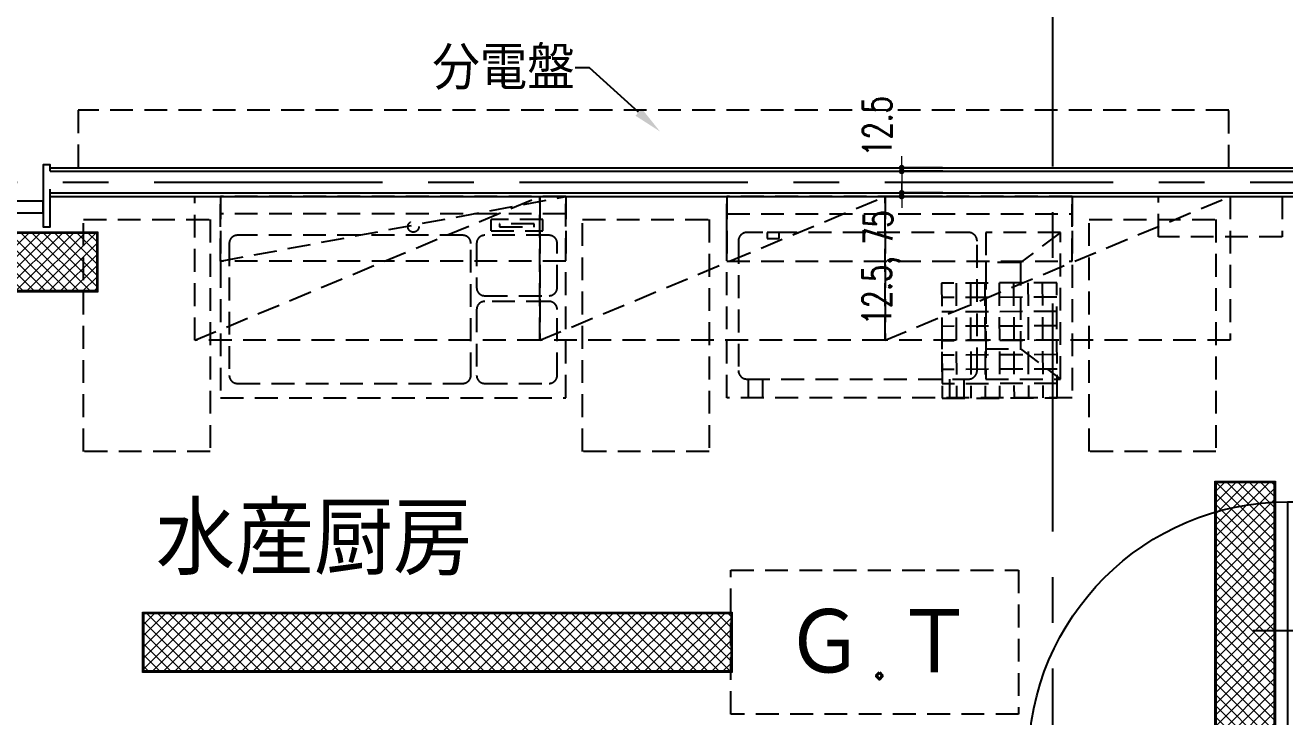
# Model space of a CAD drawing. Extents: x -119186 to 81195, y 1816 to 147180.
# Drawn here: x 24645 to 29024, y 21973 to 24378 of the extents above; entities that cross this region are included whole.
import ezdxf
from ezdxf import colors
from ezdxf.entities.mleader import LeaderData, LeaderLine
from ezdxf.enums import TextEntityAlignment as Align
from ezdxf.math import Vec2, Vec3

# ---------------------------------------------------------------- set-up
doc = ezdxf.new("R2010")
doc.units = 0
doc.header["$LTSCALE"] = 12.7
doc.header["$MEASUREMENT"] = 0
doc.header["$PDMODE"] = 1
doc.header["$PDSIZE"] = -2
doc.linetypes.add('CENTER', pattern=[2, 1.25, -0.25, 0.25, -0.25])
doc.linetypes.add('HIDDEN2', pattern=[0.1875, 0.125, -0.0625])
doc.layers.get('0').update_dxf_attribs({"linetype": 'CONTINUOUS'})
doc.layers.get('DEFPOINTS').update_dxf_attribs({"color": 1, "linetype": 'CONTINUOUS'})
for name, color, linetype in [('80_SHELL_TEXT', 7, 'CONTINUOUS'), ('85 shell', 7, 'CONTINUOUS'), ('A_寸法', 9, 'CONTINUOUS'), ('A_建築', 8, 'CONTINUOUS'), ('A_建築（什器）', 8, 'CONTINUOUS'), ('A_建築（建具）', 2, 'CONTINUOUS'), ('A_建築（新設・仕上げ）', 2, 'CONTINUOUS'), ('A_建築（軽鉄下地）', 8, 'CONTINUOUS'), ('A_記述', 3, 'CONTINUOUS'), ('A_通り芯', 8, 'CENTER')]:
    doc.layers.add(name, color=color, linetype=linetype)
doc.styles.add('Dim', font='simplex.shx', dxfattribs={"width": 0.7, "bigfont": 'extfont2.shx'})
doc.styles.get("Standard").update_dxf_attribs({"font": 'txt', "bigfont": 'BIGFONT.SHX'})
doc.dimstyles.new('1-200', dxfattribs={"dimscale": 200, "dimtxt": 3, "dimasz": 1, "dimexe": 1, "dimexo": 1, "dimgap": 1, "dimtad": 1, "dimdec": 0, "dimtxsty": 'Dim', "dimblk": 'DOT', "dimcen": 2.5, "dimadec": 0, "dimazin": 0, "dimtfac": 1, "dimtdec": 0, "dimtix": 1, "dimtmove": 2, "dimatfit": 3, "dimldrblk": '引出線', "dimfxl": 1, "dimlwd": -1, "dimlwe": -1, "dimarcsym": 0})

# ---------------------------------------------------------------- blocks, each defined once
blk = doc.blocks.new('*U26')
at = {"layer": '85 shell'}
for p, q in [((400, 942.1), (400, -7.9)), ((-51.3, -136.8), (-51.3, 161.7)), ((-51.3, -136.8), (-51.3, 161.7)), ((-500, 42.1), (400, 42.1)), ((-500, 42.1), (400, 42.1)), ((-500, 42.1), (-500, -7.9)), ((400, -7.9), (-500, -7.9))]:
    blk.add_line(p, q, dxfattribs=at)
blk.add_arc((400, 42.1), 900, 90, 180, dxfattribs=at)
blk = doc.blocks.new('_Dot')
at = {"color": 0, "linetype": 'ByBlock', "lineweight": -2}
blk.add_line((-0.5, 0), (-1, 0), dxfattribs=at)
at = {"color": 0, "linetype": 'ByBlock', "const_width": 0.5}
blk.add_lwpolyline([(-0.25, 0, 1), (0.25, 0, 1)], format="xyb", close=True, dxfattribs=at)
blk = doc.blocks.new('*D59')
at = {"layer": 'A_寸法', "color": 0, "lineweight": 13, "transparency": 16777216}
for p, q in [((27692.3, 23815.1), (27692.3, 23835.1)), ((27692.3, 23795.1), (27692.3, 23782.6)), ((27692.3, 23762.6), (27692.3, 23742.6))]:
    blk.add_line(p, q, dxfattribs=at)
at = {"layer": 'A_寸法', "color": 0, "transparency": 16777216}
for p, q in [((27835.3, 23795.1), (27692.3, 23795.1)), ((27834.1, 23782.6), (27692.3, 23782.6))]:
    blk.add_line(p, q, dxfattribs=at)
at = {"layer": 'DEFPOINTS', "color": 0, "transparency": 16777216}
for p in [(27692.3, 23782.6), (27834.1, 23782.6), (27835.3, 23795.1)]:
    blk.add_point(p, dxfattribs=at)
at = {"layer": 'A_寸法', "color": 0, "lineweight": 13, "transparency": 16777216, "xscale": 20, "yscale": 20, "zscale": 20}
for p, rotation in [((27692.3, 23795.1), 270), ((27692.3, 23782.6), 90)]:
    blk.add_blockref('_Dot', p, dxfattribs=dict(at, rotation=rotation))
at = {"layer": 'A_寸法', "color": 0, "transparency": 16777216, "insert": (27621.2, 23455.1), "char_height": 100, "attachment_point": 5, "rotation": 90, "style": 'Dim'}
blk.add_mtext('12.5,', dxfattribs=at)
blk = doc.blocks.new('引出線')
at = {"color": 0, "linetype": 'ByBlock'}
for points in [[(0, 0), (-1.96, -0.4)], [(-1, 0), (0, 0)]]:
    blk.add_lwpolyline(points, dxfattribs=at)
blk = doc.blocks.new('*D60')
at = {"layer": 'A_寸法', "color": 0, "lineweight": 13, "transparency": 16777216}
for p, q in [((27692.3, 23890.1), (27692.3, 23910.1)), ((27692.3, 23870.1), (27692.3, 23795.1)), ((27692.3, 23775.1), (27692.3, 23755.1))]:
    blk.add_line(p, q, dxfattribs=at)
at = {"layer": 'A_寸法', "color": 0, "transparency": 16777216}
for p, q in [((27835.8, 23870.1), (27692.3, 23870.1)), ((27834.1, 23795.1), (27692.3, 23795.1))]:
    blk.add_line(p, q, dxfattribs=at)
at = {"layer": 'DEFPOINTS', "color": 0, "transparency": 16777216}
for p in [(27835.8, 23870.1), (27692.3, 23795.1), (27834.1, 23795.1)]:
    blk.add_point(p, dxfattribs=at)
at = {"layer": 'A_寸法', "color": 0, "lineweight": 13, "transparency": 16777216, "xscale": 20, "yscale": 20, "zscale": 20}
for p, rotation in [((27692.3, 23870.1), 270), ((27692.3, 23795.1), 90)]:
    blk.add_blockref('_Dot', p, dxfattribs=dict(at, rotation=rotation))
at = {"layer": 'A_寸法', "color": 0, "transparency": 16777216, "insert": (27610.3, 23674.4), "char_height": 100, "attachment_point": 5, "rotation": 90, "style": 'Dim'}
blk.add_mtext('75', dxfattribs=at)
blk = doc.blocks.new('*D61')
at = {"layer": 'A_寸法', "color": 0, "lineweight": 13, "transparency": 16777216}
for p, q in [((27692.3, 23902.6), (27692.3, 23922.6)), ((27692.3, 23870.1), (27692.3, 23882.6)), ((27692.3, 23850.1), (27692.3, 23830.1))]:
    blk.add_line(p, q, dxfattribs=at)
at = {"layer": 'A_寸法', "color": 0, "transparency": 16777216}
for p, q in [((27834.1, 23882.6), (27692.3, 23882.6)), ((27835.3, 23870.1), (27692.3, 23870.1))]:
    blk.add_line(p, q, dxfattribs=at)
at = {"layer": 'DEFPOINTS', "color": 0, "transparency": 16777216}
for p in [(27692.3, 23882.6), (27834.1, 23882.6), (27835.3, 23870.1)]:
    blk.add_point(p, dxfattribs=at)
at = {"layer": 'A_寸法', "color": 0, "lineweight": 13, "transparency": 16777216, "xscale": 20, "yscale": 20, "zscale": 20}
for p, rotation in [((27692.3, 23882.6), 270), ((27692.3, 23870.1), 90)]:
    blk.add_blockref('_Dot', p, dxfattribs=dict(at, rotation=rotation))
at = {"layer": 'A_寸法', "color": 0, "transparency": 16777216, "insert": (27607.3, 24026.5), "char_height": 100, "attachment_point": 5, "rotation": 90, "style": 'Dim'}
blk.add_mtext('12.5', dxfattribs=at)

msp = doc.modelspace()

# ---------------------------------------------------------------- hatches: boundary and pattern name
at = {"layer": 'A_建築', "linetype": 'Continuous', "lineweight": 0}
h = msp.add_hatch(dxfattribs=at)
h.set_pattern_fill('ANSI37', color=256, scale=220)
h.set_pattern_definition([(45, (-965.543, -6906.98), (-19.445436, 19.445436), []), (135, (-965.543, -6906.98), (-19.445436, -19.445436), [])])
h.paths.add_polyline_path([(24644.37, 23655.2), (23610.42, 23655.2), (23610.42, 23455.2), (24644.37, 23455.2)])
h.paths.add_polyline_path([(24892.42, 23655.2), (24644.37, 23655.2), (24644.37, 23455.2), (24892.42, 23455.2)])
h = msp.add_hatch(dxfattribs=at)
h.set_pattern_fill('ANSI37', color=256, scale=220, angle=90)
h.set_pattern_definition([(135, (59348.61, -3069.843), (-19.445436, -19.445436), []), (225, (59348.61, -3069.843), (19.445436, -19.445436), [])])
h.paths.add_polyline_path([(28786.43, 22540.07), (28786.43, 21756.12), (28986.43, 21756.12), (28986.43, 22540.07)])
h.paths.add_polyline_path([(28786.43, 22788.12), (28786.43, 22540.07), (28986.43, 22540.07), (28986.43, 22788.12)])
h = msp.add_hatch(dxfattribs=at)
h.set_pattern_fill('ANSI37', color=256, scale=220)
h.set_pattern_definition([(45, (482.145, -8229.538), (-19.445436, 19.445436), []), (135, (482.145, -8229.538), (-19.445436, -19.445436), [])])
h.paths.add_polyline_path([(26092.06, 22332.64), (25058.11, 22332.64), (25058.11, 22132.64), (26092.06, 22132.64)])
h.paths.add_polyline_path([(27098.47, 22332.64), (26092.06, 22332.64), (26092.06, 22132.64), (27098.47, 22132.64)])

# ---------------------------------------------------------------- linework, layer by layer
for points in [[(23605.42, 23660.2), (24897.42, 23660.2), (24897.42, 23450.2), (23605.42, 23450.2)], [(23608.42, 23657.2), (24894.42, 23657.2), (24894.42, 23453.2), (23608.42, 23453.2)], [(23610.42, 23655.2), (24892.42, 23655.2), (24892.42, 23455.2), (23610.42, 23455.2)], [(28781.43, 21751.12), (28781.43, 22793.12), (28991.43, 22793.12), (28991.43, 21751.12)], [(28784.43, 21754.12), (28784.43, 22790.12), (28988.43, 22790.12), (28988.43, 21754.12)], [(28786.43, 21756.12), (28786.43, 22788.12), (28986.43, 22788.12), (28986.43, 21756.12)]]:
    msp.add_lwpolyline(points, close=True, dxfattribs=at)
at = {"layer": 'A_建築', "linetype": 'Continuous', "lineweight": 0, "elevation": 790}
for points in [[(25053.11, 22337.64), (27103.47, 22337.64), (27103.47, 22127.64), (25053.11, 22127.64)], [(25056.11, 22334.64), (27100.47, 22334.64), (27100.47, 22130.64), (25056.11, 22130.64)], [(25058.11, 22332.64), (27098.47, 22332.64), (27098.47, 22132.64), (25058.11, 22132.64)]]:
    msp.add_lwpolyline(points, close=True, dxfattribs=at)
at = {"layer": 'A_建築（什器）', "color": 8, "linetype": 'HIDDEN2', "ltscale": 50}
for p, q in [((28829.46, 24082.64), (24829.46, 24082.64)), ((24829.46, 24082.64), (24829.46, 23882.64)), ((28829.46, 23882.64), (28829.46, 24082.64)), ((24829.46, 23882.64), (28829.46, 23882.64)), ((25234.49, 23282.64), (25234.49, 23782.64)), ((25234.49, 23782.64), (26434.49, 23782.64)), ((25234.49, 23282.64), (26434.49, 23782.64)), ((25324.48, 23782.64), (25324.48, 23082.64)), ((26524.48, 23782.64), (25324.48, 23782.64)), ((25324.48, 23782.64), (26524.48, 23782.64)), ((25324.48, 23557.64), (25324.48, 23782.64)), ((25324.48, 23557.64), (26524.48, 23782.64)), ((26434.49, 23282.64), (26434.49, 23782.64)), ((26434.49, 23782.64), (27634.49, 23782.64)), ((26434.49, 23282.64), (27634.49, 23782.64)), ((26434.49, 23782.64), (26434.49, 23282.64)), ((26524.48, 23082.64), (26524.48, 23782.64)), ((26524.48, 23782.64), (26524.48, 23557.64)), ((27084.48, 23782.64), (28284.48, 23782.64)), ((27084.48, 23082.64), (27084.48, 23782.64)), ((28284.48, 23782.64), (27084.48, 23782.64)), ((27084.48, 23782.64), (27084.48, 23557.64)), ((27634.49, 23282.64), (27634.49, 23782.64)), ((27634.49, 23782.64), (28834.49, 23782.64)), ((27634.49, 23282.64), (28834.49, 23782.64)), ((27634.49, 23782.64), (27634.49, 23282.64)), ((27760.12, 23782.64), (27826.06, 23782.64)), ((28284.48, 23782.64), (28284.48, 23082.64)), ((28284.48, 23557.64), (28284.48, 23782.64)), ((28585.07, 23782.64), (29015.07, 23782.64)), ((28585.07, 23642.64), (28585.07, 23782.64)), ((28834.49, 23782.64), (28834.49, 23282.64)), ((29015.07, 23782.64), (29015.07, 23642.64)), ((24847.86, 22896.22), (24847.86, 23702.22)), ((24847.86, 23702.22), (25287.86, 23702.22)), ((25287.86, 23702.22), (25287.86, 22896.22)), ((26524.48, 23722.64), (25324.48, 23722.64)), ((26444.48, 23702.64), (26264.48, 23702.64)), ((26264.48, 23662.64), (26264.48, 23702.64)), ((26444.48, 23662.64), (26444.48, 23702.64)), ((26582.73, 22896.22), (26582.73, 23702.22)), ((26582.73, 23702.22), (27022.73, 23702.22)), ((27022.73, 23702.22), (27022.73, 22896.22)), ((27084.48, 23722.64), (28284.48, 23722.64)), ((27084.48, 23616.78), (27084.48, 23699.19)), ((28284.48, 23717.89), (28284.48, 23680.89)), ((28344.68, 22896.22), (28344.68, 23702.22)), ((28344.68, 23702.22), (28784.68, 23702.22)), ((28784.68, 23702.22), (28784.68, 22896.22)), ((26264.48, 23662.64), (26444.48, 23662.64)), ((26414.48, 23687.64), (26294.48, 23687.64)), ((26294.48, 23687.64), (26294.48, 23677.64)), ((26294.48, 23677.64), (26414.48, 23677.64)), ((26414.48, 23677.64), (26414.48, 23687.64)), ((26524.48, 23655.96), (26524.48, 23599.57)), ((27084.48, 23665.77), (27084.48, 23666.68)), ((27924.48, 23657.64), (27154.48, 23657.64)), ((27224.63, 23657.64), (27224.63, 23636.3)), ((27266.41, 23657.64), (27224.63, 23657.64)), ((27266.41, 23636.3), (27266.41, 23657.64)), ((28244.48, 23657.64), (27984.48, 23657.64)), ((27984.48, 23657.64), (27984.48, 23147.64)), ((28244.48, 23657.64), (28104.86, 23552.64)), ((28244.48, 23147.64), (28244.48, 23657.64)), ((25354.48, 23619.64), (25354.48, 23160.64)), ((26166.48, 23647.64), (25382.48, 23647.64)), ((26194.48, 23160.64), (26194.48, 23619.64)), ((26214.48, 23619.64), (26214.48, 23465.64)), ((26466.48, 23647.64), (26242.48, 23647.64)), ((26494.48, 23465.64), (26494.48, 23619.64)), ((27124.48, 23627.64), (27124.48, 23177.64)), ((27224.63, 23636.3), (27266.41, 23636.3)), ((27954.48, 23177.64), (27954.48, 23627.64)), ((29015.07, 23642.64), (28585.07, 23642.64)), ((25324.48, 23562.64), (25324.48, 23537.64)), ((26524.48, 23557.64), (25324.48, 23557.64)), ((27084.48, 23557.64), (28284.48, 23557.64)), ((28104.86, 23552.64), (27984.48, 23552.64)), ((27984.48, 23552.64), (27984.48, 23252.64)), ((28104.86, 23552.64), (28104.86, 23252.64)), ((28231.31, 23482.64), (27831.31, 23481.06)), ((27831.31, 23481.06), (27832.89, 23081.06)), ((27881.31, 23481.25), (27882.89, 23081.26)), ((27931.31, 23481.45), (27932.89, 23081.45)), ((27981.31, 23481.65), (27982.89, 23081.65)), ((28031.31, 23481.85), (28032.89, 23081.85)), ((28081.31, 23482.04), (28082.89, 23082.05)), ((28131.31, 23482.24), (28132.89, 23082.24)), ((28181.31, 23482.44), (28182.89, 23082.44)), ((28232.89, 23082.64), (28231.31, 23482.64)), ((26242.48, 23437.64), (26466.48, 23437.64)), ((28231.51, 23432.64), (27831.51, 23431.06)), ((26214.48, 23389.64), (26214.48, 23160.64)), ((26466.48, 23417.64), (26242.48, 23417.64)), ((26494.48, 23160.64), (26494.48, 23389.64)), ((28231.7, 23382.64), (27831.71, 23381.06)), ((28231.9, 23332.64), (27831.9, 23331.06)), ((27831.9, 23331.06), (27832.89, 23081.06)), ((26434.49, 23282.64), (25234.49, 23282.64)), ((27634.49, 23282.64), (26434.49, 23282.64)), ((28834.49, 23282.64), (27634.49, 23282.64)), ((28232.1, 23282.64), (27832.1, 23281.06)), ((28232.3, 23232.64), (27832.3, 23231.06)), ((27984.48, 23252.64), (28104.86, 23252.64)), ((28104.86, 23252.64), (28244.48, 23147.64)), ((28232.49, 23182.64), (27832.5, 23181.06)), ((25382.48, 23132.64), (26166.48, 23132.64)), ((26242.48, 23132.64), (26466.48, 23132.64)), ((27154.48, 23147.64), (27924.48, 23147.64)), ((27159.48, 23082.64), (27159.48, 23147.64)), ((27209.48, 23082.64), (27209.48, 23147.64)), ((28232.69, 23132.64), (27832.69, 23131.06)), ((27859.48, 23082.64), (27859.48, 23147.64)), ((27909.48, 23082.64), (27909.48, 23147.64)), ((27984.48, 23147.64), (28244.48, 23147.64)), ((25324.48, 23082.64), (26524.48, 23082.64)), ((28284.48, 23082.64), (27084.48, 23082.64)), ((27832.89, 23081.06), (28232.89, 23082.64)), ((25287.86, 22896.22), (24847.86, 22896.22)), ((27022.73, 22896.22), (26582.73, 22896.22)), ((28784.68, 22896.22), (28344.68, 22896.22))]:
    msp.add_line(p, q, dxfattribs=at)
at = {"layer": 'A_建築（什器）', "color": 8, "linetype": 'HIDDEN2', "ltscale": 50, "elevation": 790}
msp.add_lwpolyline([(27098.47, 22482.63), (28098.47, 22482.63), (28098.47, 21982.63), (27098.47, 21982.63)], close=True, dxfattribs=at)
at = {"layer": 'A_建築（什器）', "color": 8, "linetype": 'HIDDEN2', "ltscale": 50}
msp.add_circle((25994.48, 23677.64), 19, dxfattribs=at)
for centre, radius, start, end in [((27154.48, 23627.64), 30, 90, 180), ((27924.48, 23627.64), 30, 0, 90), ((25382.48, 23619.64), 28, 90, 180), ((26166.48, 23619.64), 28, 0, 90), ((26242.48, 23619.64), 28, 90, 180), ((26466.48, 23619.64), 28, 0, 90), ((26242.48, 23465.64), 28, 180, 270), ((26466.48, 23465.64), 28, 270, 0), ((26242.48, 23389.64), 28, 90, 180), ((26466.48, 23389.64), 28, 0, 90), ((27154.48, 23177.64), 30, 180, 270), ((27924.48, 23177.64), 30, 270, 0), ((25382.48, 23160.64), 28, 180, 270), ((26166.48, 23160.64), 28, 270, 0), ((26242.48, 23160.64), 28, 180, 270), ((26466.48, 23160.64), 28, 270, 0)]:
    msp.add_arc(centre, radius, start, end, dxfattribs=at)
at = {"layer": 'A_建築（建具）'}
msp.add_lwpolyline([(24732.13, 23870.17), (24732.13, 23892.64), (24707.13, 23892.64), (24707.13, 23677.67), (24732.13, 23677.67), (24732.13, 23807.51)], dxfattribs=at)
msp.add_lwpolyline([(23807.13, 23766.14), (23807.13, 23726.14), (24707.13, 23726.14), (24707.13, 23766.14)], close=True, dxfattribs=at)
at = {"layer": 'A_建築（新設・仕上げ）'}
for p, q in [((24732.13, 23882.64), (31663.66, 23882.64)), ((24732.13, 23782.64), (31280.8, 23782.64))]:
    msp.add_line(p, q, dxfattribs=at)
at = {"layer": 'A_建築（軽鉄下地）', "color": 8, "ltscale": 50}
for p, q in [((24732.13, 23870.14), (31280.8, 23870.14)), ((24732.13, 23870.14), (31663.66, 23870.14)), ((24732.13, 23795.14), (31663.66, 23795.14))]:
    msp.add_line(p, q, dxfattribs=at)
at = {"layer": 'A_通り芯', "color": 8, "ltscale": 50}
for p, q in [((28216.16, 51351.05), (28216.16, 14056.3)), ((16203.57, 23832.64), (34018.87, 23832.64))]:
    msp.add_line(p, q, dxfattribs=at)

# ---------------------------------------------------------------- block references
at = {"xscale": -1, "rotation": 90.00059561191539}
msp.add_blockref('*U26', (29075.75, 22220.85), dxfattribs=at)

# ---------------------------------------------------------------- texts
at = {"layer": '80_SHELL_TEXT', "color": 0}
msp.add_text('水産厨房', height=250, dxfattribs=at).set_placement((25099.02, 22716.75), align=Align.TOP_LEFT)
at = {"layer": 'A_記述', "color": 3}
msp.add_text('Ｇ.Ｔ', height=250, dxfattribs=at).set_placement((27286.3, 22103.73, 790))

# ---------------------------------------------------------------- dimensions: what is measured, and where the dimension line sits
at = {"layer": 'A_寸法', "color": 8}
for base, p1, p2, angle, override, picture, middle in [((27692.33, 23882.64), (27835.28, 23870.14), (27834.07, 23882.64), 90, {"dimtxt": 0.5, "dimasz": 0.1, "dimexe": 0, "dimexo": 0, "dimgap": 0.1, "dimdec": 1, "dimdsep": 46, "dimlwd": 13}, '*D61', (27607.28, 24026.52)), ((27692.33, 23795.14), (27835.76, 23870.14), (27834.07, 23795.14), 270, {"dimtxt": 0.5, "dimasz": 0.1, "dimexe": 0, "dimexo": 0, "dimgap": 0.1, "dimlwd": 13}, '*D60', (27610.3, 23674.4))]:
    dim = msp.add_linear_dim(base=base, p1=p1, p2=p2, angle=angle, dimstyle='1-200', override=override, dxfattribs=at)
    dim.commit()
    dim.dimension.update_dxf_attribs({"geometry": picture, "text_midpoint": middle, "dimtype": 160})
dim = msp.add_linear_dim(base=(27692.33, 23782.64), p1=(27835.28, 23795.14), p2=(27834.07, 23782.64), angle=270, text='12.5,', dimstyle='1-200', override={"dimtxt": 0.5, "dimasz": 0.1, "dimexe": 0, "dimexo": 0, "dimgap": 0.1, "dimdec": 1, "dimdsep": 46, "dimlwd": 13}, dxfattribs=at)
dim.commit()
dim.dimension.update_dxf_attribs({"geometry": '*D59', "text_midpoint": (27621.22, 23455.13), "dimtype": 160})

# ---------------------------------------------------------------- leaders
at = {"layer": 'A_建築（什器）', "color": 8, "linetype": 'HIDDEN2', "ltscale": 50}
ml = msp.add_multileader_mtext('Standard', dxfattribs=at)
ml.set_content('分電盤', color=8)
ml.set_leader_properties()
ml.build(insert=Vec2(0, 0))
ml.multileader.update_dxf_attribs({"text_left_attachment_type": 3, "dogleg_length": 50, "arrow_head_size": 100})
ctx = ml.context
ctx.base_point, ctx.char_height, ctx.arrow_head_size, ctx.plane_origin = Vec3(26053.47, 24229.46), 150, 100, Vec3(27011.54, 23927.46)
ctx.left_attachment, ctx.text_align_type = 3, 2
notes = []
notes.append((ctx, [(1, (1, 1, 0), (26607.47, 24229.46), (-1, 0), 50, [(0, [(26851.85, 24008.67)], 0, [])])]))
ctx.mtext.insert, ctx.mtext.alignment, ctx.mtext.flow_direction = Vec3(26555.47, 24304.46), 3, 5
for ctx, leaders in notes:
    for number, flags, end, landing, length, lines in leaders:
        leader = LeaderData()
        leader.index, (leader.has_last_leader_line, leader.has_dogleg_vector, leader.attachment_direction) = number, flags
        leader.last_leader_point, leader.dogleg_vector, leader.dogleg_length = Vec3(end), Vec3(landing), length
        for number, points, colour, breaks in lines:
            line = LeaderLine()
            line.index, line.vertices, line.color, line.breaks = number, Vec3.list(points), colors.encode_raw_color(colour), breaks
            leader.lines.append(line)
        ctx.leaders.append(leader)

doc.saveas('drawing.dxf')
